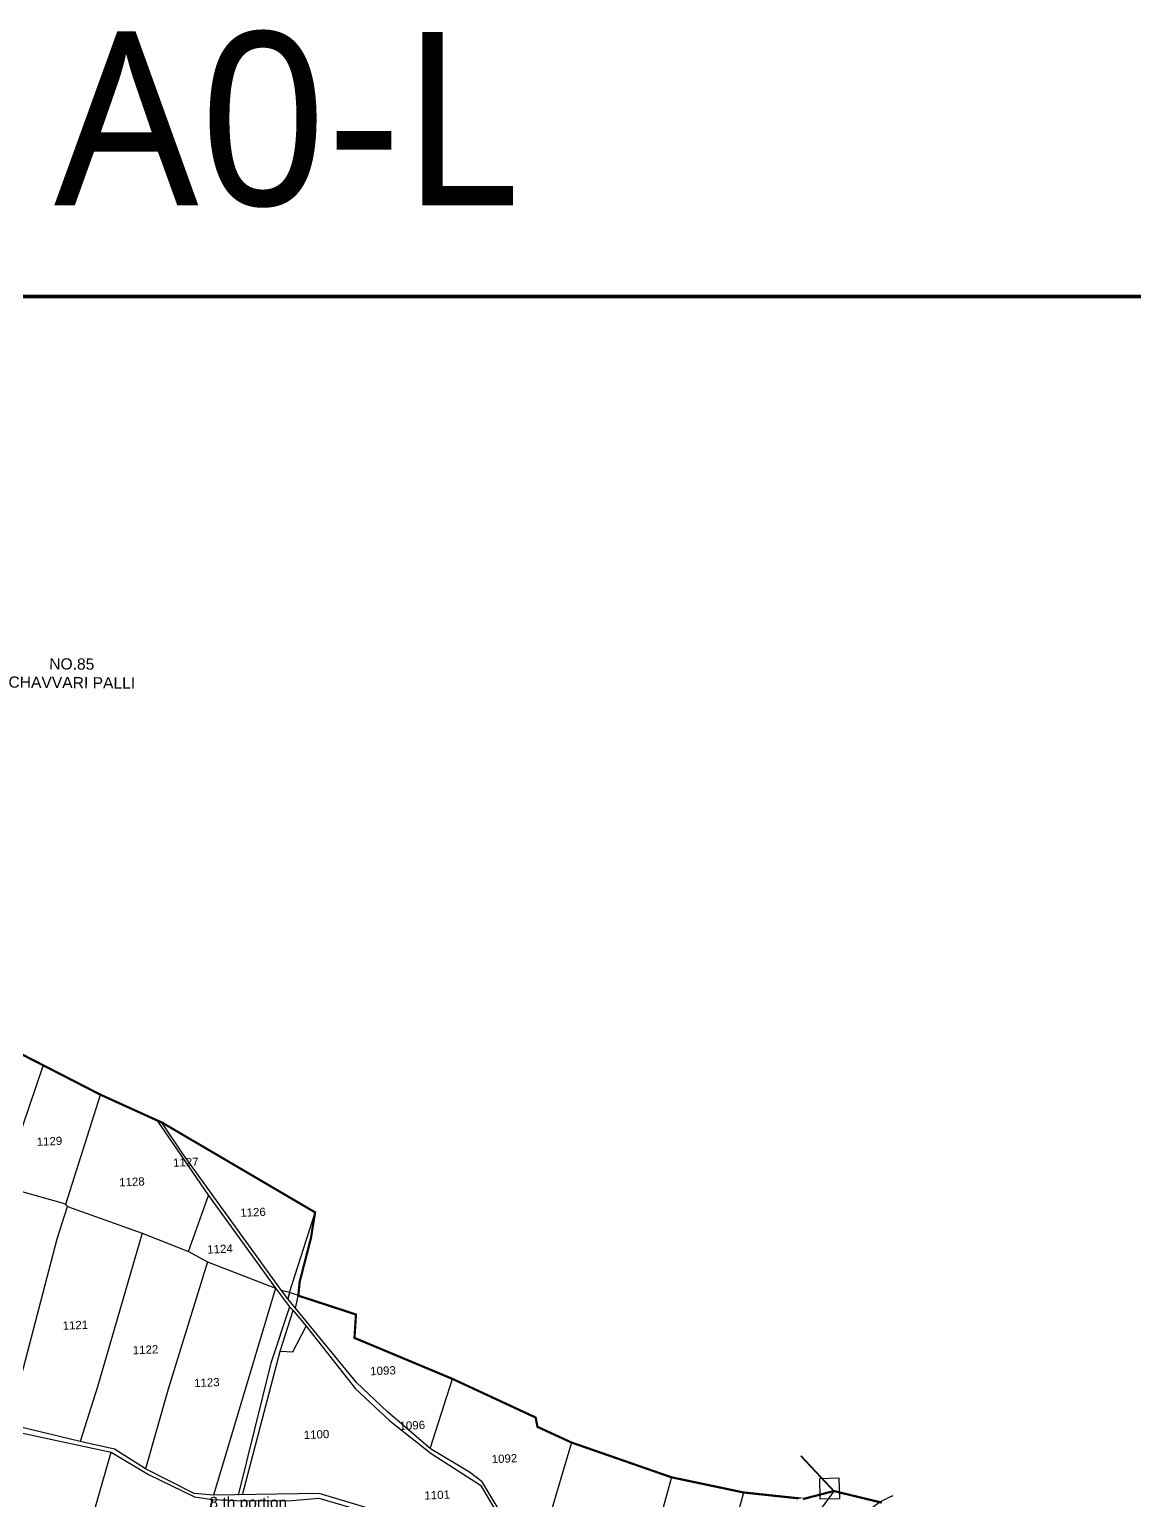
# Model space of a CAD drawing. Header units: inches. Extents: x 189567 to 224456, y 1616569 to 1632146.
# Drawn here: x 193312 to 195325, y 1621930 to 1624610 of the extents above; entities that cross this region are included whole.
import ezdxf
from ezdxf.enums import TextEntityAlignment as Align

# ---------------------------------------------------------------- set-up
doc = ezdxf.new("R2010")
doc.units = ezdxf.units.IN
doc.header["$LTSCALE"] = 15
doc.header["$MEASUREMENT"] = 0
for name, color, linetype in [('CADAS', 1, 'Continuous'), ('PLOT', 7, 'Continuous'), ('PLOT NO', 1, 'Continuous'), ('ROAD', 1, 'Continuous'), ('text1', 7, 'Continuous'), ('text2', 7, 'Continuous'), ('VILLAGE BOUNDARY', 5, 'Continuous'), ('VILLAGE BOUNDRY', 5, 'Continuous')]:
    doc.layers.add(name, color=color, linetype=linetype)
doc.styles.get("Standard").update_dxf_attribs({"font": 'arial.ttf'})
doc.styles.add('TMS', font='trebuc.ttf')

msp = doc.modelspace()

# ---------------------------------------------------------------- linework, layer by layer
at = {"layer": 'PLOT'}
for points in [[(193336.4, 1622723), (193262.2, 1622502.5)], [(193377.8, 1622470), (193441, 1622669.3)], [(193543.9, 1622622.6), (193637.9, 1622485.5), (193760.1, 1622316.7), (193785.2, 1622282.6), (193792.1, 1622276.1), (193815.6, 1622247.6), (193905.7, 1622133.3), (193967.9, 1622075), (194043.3, 1622015.6), (194133.6, 1621957.8), (194221.2, 1621809.8)], [(193275.9, 1622068.1), (193293.6, 1622143.6), (193361.9, 1622406.8), (193381, 1622465.3), (193377.8, 1622470), (193262.2, 1622502.5), (193222.4, 1622512.2)], [(193601.6, 1622383.6), (193637.9, 1622485.5)], [(193381, 1622465.3), (193517.2, 1622417), (193435.5, 1622136.9), (193404.3, 1622037.5)], [(193785.6, 1622308.8), (193832, 1622454.9)], [(193517.2, 1622417), (193601.6, 1622383.6), (193636.1, 1622364.7), (193564.5, 1622132.5), (193523, 1621987.5)], [(193636.1, 1622364.7), (193760.1, 1622316.7), (193646.8, 1621939.3)], [(193785.6, 1622308.8), (193770.9, 1622312.4)], [(193785.2, 1622282.6), (193751.6, 1622180.2), (193691.9, 1621939.7)], [(193801.5, 1622303.1), (193785.6, 1622308.8), (193782.2, 1622297.4)], [(193700, 1621940.1), (193768.4, 1622202.1), (193792.1, 1622276.1)], [(193768.4, 1622202.1), (193791.6, 1622200.6), (193815.6, 1622247.6)], [(193924.2, 1621917.2), (193839.3, 1621942.4), (193646.8, 1621939.3), (193611.9, 1621942.7), (193523, 1621987.5), (193466.5, 1622023.6), (193404.3, 1622037.5), (193275.9, 1622068.1), (193221.3, 1622082), (193132.1, 1622097.1), (193115.2, 1622105), (193061.1, 1622126), (192967.8, 1622149.1), (192864.6, 1622174.6), (192768.2, 1622192.4)], [(194042.4, 1622026.3), (194082.6, 1622151.3)], [(194299.2, 1622035.5), (194231.2, 1621806)], [(194481.1, 1621972.2), (194395.4, 1621661.1)], [(194612.5, 1621944.5), (194567.5, 1621777.7), (194700, 1621739.3)], [(194777, 1621947.1), (194732.7, 1621886.4)]]:
    msp.add_lwpolyline(points, dxfattribs=at)
at = {"layer": 'PLOT', "elevation": 19}
for points in [[(194665.7, 1621444.1), (194511.9, 1621580.1), (194395.4, 1621661.1), (194319.9, 1621716.4), (194293.6, 1621744), (194231.2, 1621806), (194136.7, 1621963.6), (194113.4, 1621981.2), (194042.5, 1622024.1), (193963.7, 1622091.7), (193907.4, 1622144.9), (193796.1, 1622280.4), (193782.2, 1622297.4), (193770.9, 1622312.4), (193663.5, 1622461.6), (193590.8, 1622561.3), (193553, 1622618.6)], [(193796.1, 1622280.4), (193801.4, 1622302.2)], [(192767.2, 1622182.8), (192862, 1622165.5), (192967.1, 1622139.7), (193058.2, 1622114.8), (193123.5, 1622092.2), (193182.3, 1622079.7), (193296.6, 1622053), (193460.6, 1622017.8), (193528.3, 1621977.5), (193612.5, 1621936.3), (193645.5, 1621931.5), (193687.8, 1621929.7), (193696.8, 1621929.5), (193789.8, 1621929.7), (193838.9, 1621934.2), (193922.2, 1621909.7), (194005.6, 1621888.1), (194112.3, 1621843.2), (194230, 1621800.9), (194312.4, 1621713.9), (194394.6, 1621652.1), (194509.4, 1621573.2), (194689, 1621415.3)], [(193383.5, 1621748.6), (193460.6, 1622017.8)], [(193511.1, 1621707), (193586.1, 1621725), (193645.5, 1621931.5)]]:
    msp.add_lwpolyline(points, dxfattribs=at)
at = {"layer": 'ROAD'}
msp.add_spline([(194675, 1621746.2), (194713.8, 1621771.1), (194735.5, 1621804.5), (194760, 1621825.9), (194786.1, 1621843.3), (194816.6, 1621880.8), (194851.9, 1621920.9), (194885.2, 1621939.2)], degree=3, dxfattribs=at)
at = {"layer": 'text1'}
msp.add_lwpolyline([(194751.3, 1621970.2), (194786.3, 1621971), (194787.1, 1621932.8), (194752.2, 1621932)], close=True, dxfattribs=at)
at = {"layer": 'text2', "color": 5, "const_width": 7}
msp.add_lwpolyline([(198633.6, 1616572.1), (189570.7, 1616572.1), (189570.7, 1624123.6), (198633.6, 1624123.6)], close=True, dxfattribs=at)
at = {"layer": 'VILLAGE BOUNDARY', "const_width": 3}
msp.add_lwpolyline([(194777, 1621947.1), (194716.7, 1622011.5)], dxfattribs=at)
at = {"layer": 'VILLAGE BOUNDRY', "color": 5, "const_width": 4}
msp.add_lwpolyline([(194864.5, 1621925.9), (194777, 1621947.1), (194777, 1621947.1), (194777, 1621947.1), (194720.6, 1621932.4), (194722.2, 1621932.8), (194612.5, 1621944.5), (194481.1, 1621972.2), (194299.2, 1622035.5), (194237.1, 1622064.1), (194233.8, 1622081.1), (194082.6, 1622151.3), (193903.8, 1622226.1), (193906.5, 1622268.8), (193801.5, 1622303.1), (193803.9, 1622328.2), (193824.5, 1622408.2), (193832, 1622454.9), (193553, 1622618.6), (193543.9, 1622622.6), (193441, 1622669.3), (193336.4, 1622723), (193280.7, 1622751.6)], dxfattribs=at)

# ---------------------------------------------------------------- texts
at = {"layer": 'CADAS', "color": 2, "style": 'TMS'}
msp.add_text('A0-L', height=315.69, dxfattribs=at).set_placement((193356.9, 1624289.7))
at = {"layer": 'PLOT NO', "color": 0}
for s, p in [('1129', (193348.1, 1622584.4)), ('1127', (193596.5, 1622546.3)), ('1128', (193498.3, 1622510.5)), ('1126', (193718.9, 1622455.1)), ('1124', (193658.8, 1622388.1)), ('1121', (193395.4, 1622249.3)), ('1122', (193523.1, 1622204.6)), ('1123', (193634.8, 1622144.8)), ('1093', (193955.7, 1622166.4)), ('1096', (194009.1, 1622066.8)), ('1100', (193834.6, 1622050.2)), ('1092', (194177, 1622006.2)), ('1101', (194054.4, 1621939.9))]:
    msp.add_text(s, height=15, rotation=2.323, dxfattribs=at).set_placement(p, align=Align.MIDDLE_CENTER)
at = {"layer": 'text1', "color": 1, "attachment_point": 1}
for s, insert, char_height, width, rotation in [('\\pi80.16938;NO.85  \\P\\pi6.19272;CHAVVARI PALLI', (193267.6, 1623465.3), 20.364, 239.254, 359.5421), ('\\pi8.05098;8 th portion \\P\\pi10.10932;KASANUR  \\P\\pi38.15933;NO.84', (193631.5, 1621936.5), 20.252, 154.563, 359.8266)]:
    msp.add_mtext(s, dxfattribs=dict(at, insert=insert, char_height=char_height, width=width, rotation=rotation))

doc.saveas('drawing.dxf')
